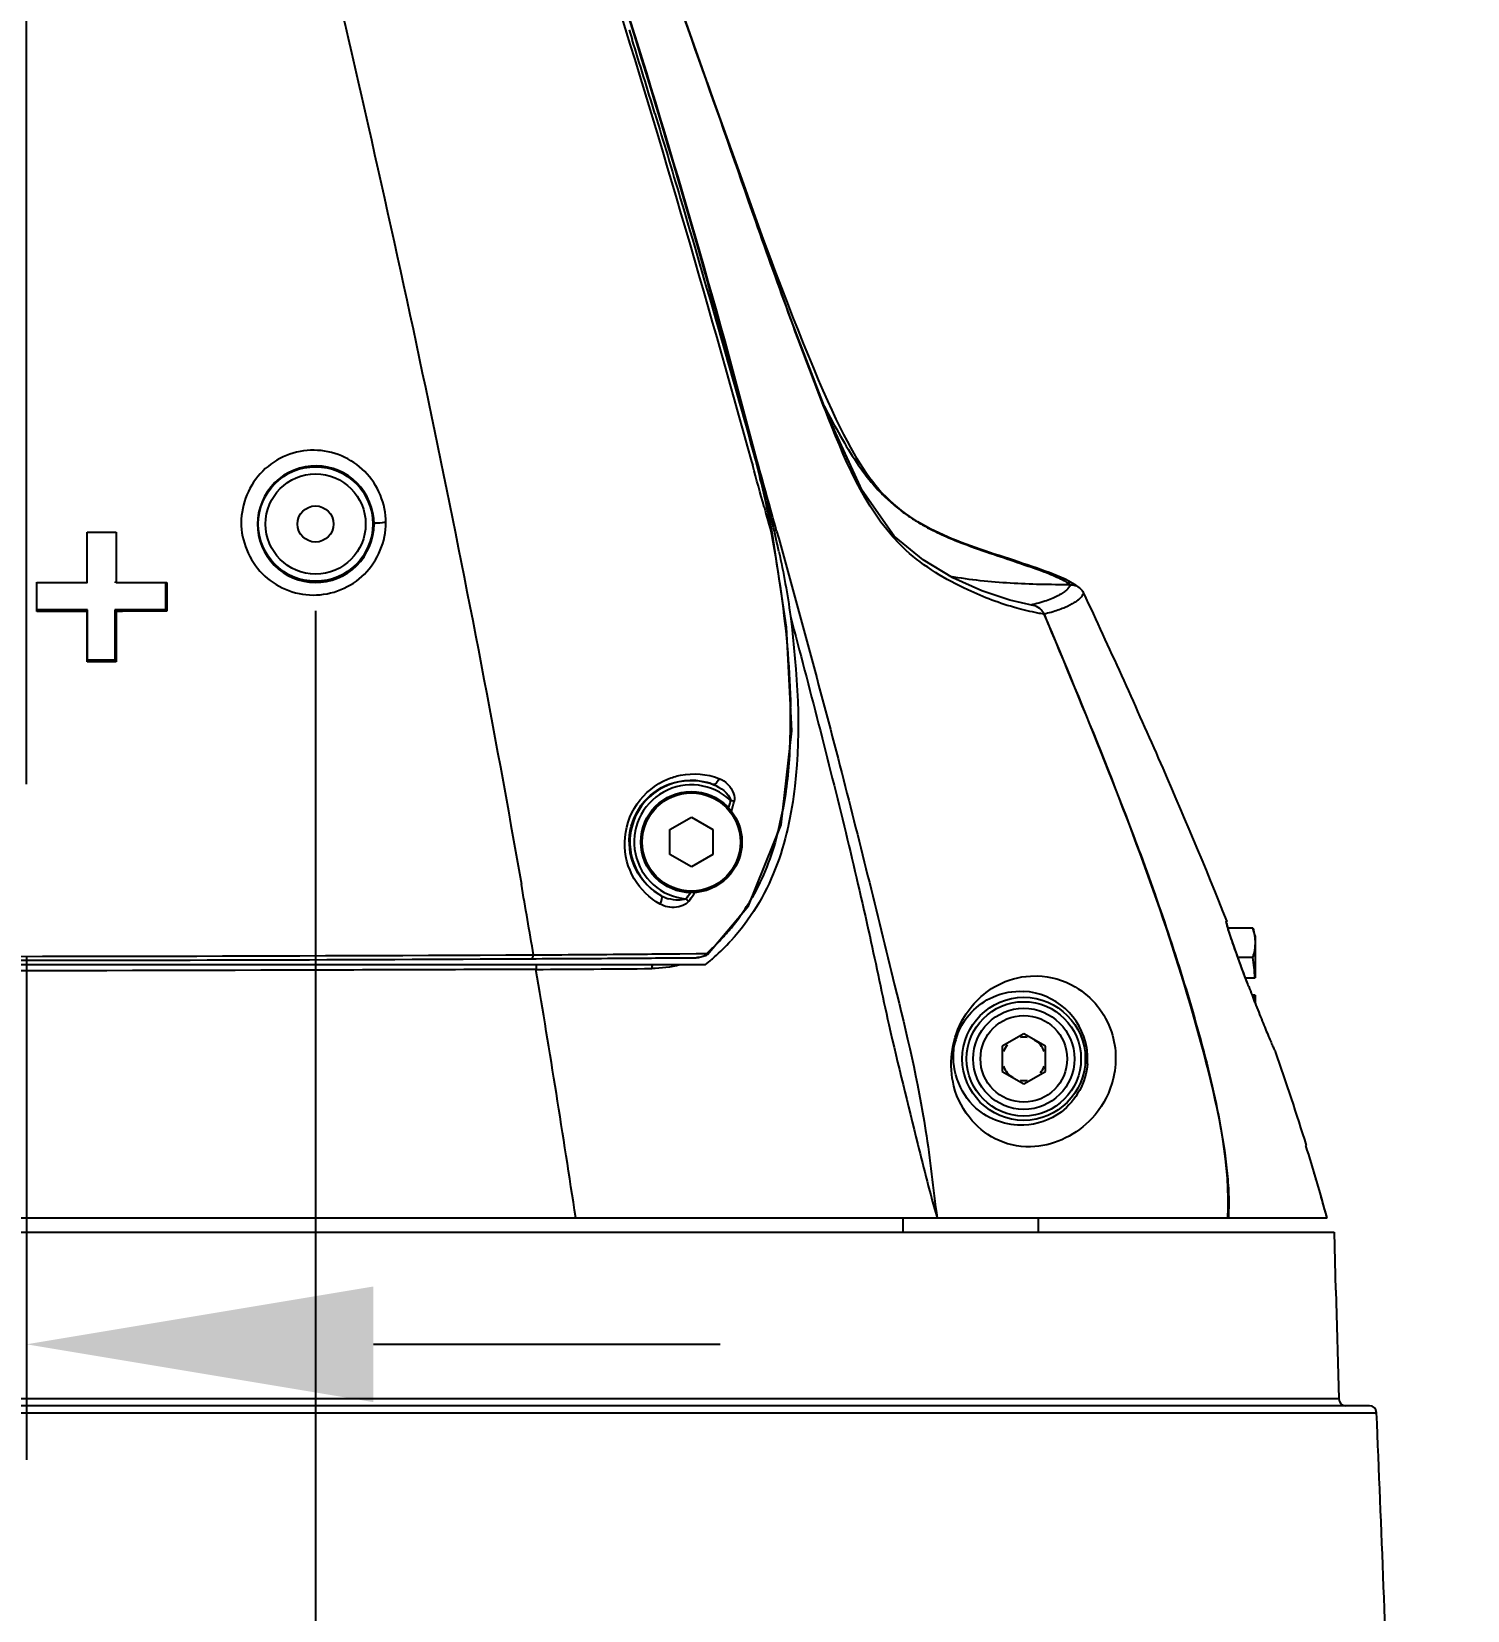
# Model space of a CAD drawing. Header units: millimetres. Extents: x 4086 to 8300, y 123 to 1549.
# Drawn here: x 7029.2 to 7054.03, y 692.22 to 719.53 of the extents above; entities that cross this region are included whole.
import ezdxf

# ---------------------------------------------------------------- set-up
doc = ezdxf.new("R2010")
doc.units = ezdxf.units.MM
doc.layers.add('外形图', color=7, linetype='Continuous')
doc.layers.add('尺寸标注', color=7, linetype='Continuous')
doc.styles.add('思源黑', font='SourceHanSansCN-Normal.ttf')
doc.dimstyles.new('尺寸标注_1_4比例', dxfattribs={"dimtxt": 7, "dimasz": 6, "dimexe": 2, "dimexo": 1.5, "dimgap": 1, "dimtad": 1, "dimdec": 1, "dimlfac": 4, "dimdsep": 46, "dimtxsty": '思源黑', "dimcen": 0.09, "dimadec": 0, "dimazin": 0, "dimtp": 0.01, "dimtm": 0.01, "dimtfac": 1, "dimtdec": 1, "dimtofl": 0, "dimtmove": 0, "dimatfit": 3, "dimfxl": 1, "dimtolj": 1, "dimarcsym": 0})

# ---------------------------------------------------------------- blocks, each defined once
blk = doc.blocks.new('*D767')
at = {"layer": 'Defpoints', "color": 0}
for p in [(7029.112, 866.691), (7016.612, 848.172), (7029.112, 705.013)]:
    blk.add_point(p, dxfattribs=at)
at = {"layer": '尺寸标注', "color": 0, "lineweight": -2}
for p, q in [((7016.612, 849.672), (7016.612, 868.691)), ((7029.112, 706.513), (7029.112, 868.691)), ((7010.612, 866.691), (7004.612, 866.691)), ((7035.112, 866.691), (7041.112, 866.691))]:
    blk.add_line(p, q, dxfattribs=at)
at = {"layer": '尺寸标注', "color": 0}
for points in [[(7010.612, 865.691), (7010.612, 867.691), (7016.612, 866.691)], [(7035.112, 867.691), (7035.112, 865.691), (7029.112, 866.691)]]:
    blk.add_solid(points, dxfattribs=at)
at = {"layer": '尺寸标注', "color": 0, "insert": (7022.862, 871.316), "char_height": 7, "attachment_point": 5, "style": '思源黑'}
blk.add_mtext('\\A1;50', dxfattribs=at)
blk = doc.blocks.new('*D773')
at = {"layer": 'Defpoints', "color": 0}
for p in [(7020.362, 711.013), (7034.112, 711.013), (7034.112, 684.456)]:
    blk.add_point(p, dxfattribs=at)
at = {"layer": '尺寸标注', "color": 0, "lineweight": -2}
for p, q in [((7020.362, 709.513), (7020.362, 682.456)), ((7034.112, 709.513), (7034.112, 682.456)), ((7014.362, 684.456), (6988.91, 684.456)), ((7040.112, 684.456), (7046.112, 684.456))]:
    blk.add_line(p, q, dxfattribs=at)
at = {"layer": '尺寸标注', "color": 0}
for points in [[(7014.362, 683.456), (7014.362, 685.456), (7020.362, 684.456)], [(7040.112, 685.456), (7040.112, 683.456), (7034.112, 684.456)]]:
    blk.add_solid(points, dxfattribs=at)
at = {"layer": '尺寸标注', "color": 0, "insert": (6994.768, 689.018), "char_height": 7, "attachment_point": 5, "style": '思源黑'}
blk.add_mtext('\\A1;55', dxfattribs=at)
blk = doc.blocks.new('*D774')
at = {"layer": 'Defpoints', "color": 0}
for p in [(7020.362, 711.013), (7029.112, 705.013), (7029.112, 696.826)]:
    blk.add_point(p, dxfattribs=at)
at = {"layer": '尺寸标注', "color": 0, "lineweight": -2}
for p, q in [((7020.362, 709.513), (7020.362, 694.826)), ((7029.112, 703.513), (7029.112, 694.826)), ((7014.362, 696.826), (6989.084, 696.826)), ((7035.112, 696.826), (7041.112, 696.826))]:
    blk.add_line(p, q, dxfattribs=at)
at = {"layer": '尺寸标注', "color": 0}
for points in [[(7014.362, 695.826), (7014.362, 697.826), (7020.362, 696.826)], [(7035.112, 697.826), (7035.112, 695.826), (7029.112, 696.826)]]:
    blk.add_solid(points, dxfattribs=at)
at = {"layer": '尺寸标注', "color": 0, "insert": (6994.933, 701.455), "char_height": 7, "attachment_point": 5, "style": '思源黑'}
blk.add_mtext('\\A1;35', dxfattribs=at)
blk = doc.blocks.new('*D777')
at = {"layer": 'Defpoints', "color": 0}
for p in [(7031.612, 736.013), (7057.329, 648.513), (7087.573, 648.513)]:
    blk.add_point(p, dxfattribs=at)
at = {"layer": '尺寸标注', "color": 0, "lineweight": -2}
for p, q in [((7033.112, 736.013), (7089.573, 736.013)), ((7087.573, 730.013), (7087.573, 654.513)), ((7058.829, 648.513), (7089.573, 648.513))]:
    blk.add_line(p, q, dxfattribs=at)
at = {"layer": '尺寸标注', "color": 0}
for points in [[(7088.573, 730.013), (7086.573, 730.013), (7087.573, 736.013)], [(7086.573, 654.513), (7088.573, 654.513), (7087.573, 648.513)]]:
    blk.add_solid(points, dxfattribs=at)
at = {"layer": '尺寸标注', "color": 0, "insert": (7082.944, 692.263), "char_height": 7, "attachment_point": 5, "rotation": 90, "style": '思源黑'}
blk.add_mtext('\\A1;350', dxfattribs=at)
blk = doc.blocks.new('*D778')
at = {"layer": 'Defpoints', "color": 0}
for p in [(7016.632, 843.388), (7057.329, 648.513), (7111.22, 648.513)]:
    blk.add_point(p, dxfattribs=at)
at = {"layer": '尺寸标注', "color": 0, "lineweight": -2}
for p, q in [((7018.132, 843.388), (7113.22, 843.388)), ((7111.22, 837.388), (7111.22, 654.513)), ((7058.829, 648.513), (7113.22, 648.513))]:
    blk.add_line(p, q, dxfattribs=at)
at = {"layer": '尺寸标注', "color": 0}
for points in [[(7112.22, 837.388), (7110.22, 837.388), (7111.22, 843.388)], [(7110.22, 654.513), (7112.22, 654.513), (7111.22, 648.513)]]:
    blk.add_solid(points, dxfattribs=at)
at = {"layer": '尺寸标注', "color": 0, "insert": (7106.596, 745.95), "char_height": 7, "attachment_point": 5, "rotation": 90, "style": '思源黑'}
blk.add_mtext('\\A1;779.5', dxfattribs=at)

msp = doc.modelspace()

# ---------------------------------------------------------------- linework, layer by layer
at = {"layer": '外形图'}
for p, q in [((7039.5352, 719.5619), (7039.5882, 719.3918)), ((7041.7513, 716.236), (7041.4884, 716.9686)), ((7041.6539, 712.0923), (7041.6732, 712.0227)), ((7041.7269, 712.1128), (7041.7245, 712.1122)), ((7041.8188, 711.7494), (7041.7269, 712.1128)), ((7041.9652, 711.111), (7041.8188, 711.7494)), ((7042.0183, 710.8379), (7041.9652, 711.111)), ((7030.164, 710.8735), (7030.6428, 710.8741)), ((7030.164, 710.0003), (7030.164, 710.8735)), ((7030.6428, 710.8741), (7030.664, 710.8741)), ((7030.664, 710.8741), (7030.664, 710.001)), ((7042.0183, 710.8379), (7042.001, 710.8348)), ((7042.2559, 709.2271), (7042.0183, 710.8379)), ((7029.289, 709.5005), (7029.289, 709.9993)), ((7029.2929, 709.5288), (7029.2927, 710.0049)), ((7030.164, 710.0003), (7030.166, 710.0056)), ((7030.664, 710.001), (7030.6431, 710.0061)), ((7031.5161, 710.0023), (7031.539, 710.0023)), ((7031.5162, 710.0072), (7031.5162, 709.8482)), ((7031.539, 710.0023), (7031.539, 709.5035)), ((7031.5162, 709.8482), (7031.5163, 709.5313)), ((7029.289, 709.5005), (7029.2929, 709.5289)), ((7030.164, 709.5015), (7030.1661, 709.5296)), ((7030.164, 708.6288), (7030.164, 709.5015)), ((7030.1663, 708.659), (7030.1661, 709.5296)), ((7030.664, 709.5022), (7030.6432, 709.5301)), ((7030.6433, 709.5301), (7030.6434, 708.6596)), ((7030.664, 709.5022), (7030.664, 708.6294)), ((7031.539, 709.5035), (7031.5162, 709.5313)), ((7030.164, 708.6288), (7030.1663, 708.6591)), ((7030.664, 708.6294), (7030.164, 708.6288)), ((7030.6434, 708.6595), (7030.1663, 708.659)), ((7030.664, 708.6294), (7030.6433, 708.6597)), ((7041.3534, 706.2154), (7041.2927, 706.2301)), ((7040.2397, 705.7278), (7040.6121, 705.9428)), ((7040.6121, 705.9428), (7040.9845, 705.7278)), ((7040.2397, 705.2978), (7040.2397, 705.7278)), ((7040.9845, 705.7278), (7040.9845, 705.2978)), ((7040.6121, 705.0828), (7040.2397, 705.2978)), ((7040.9845, 705.2978), (7040.6121, 705.0828)), ((7040.5677, 704.4912), (7040.5187, 704.5284)), ((7040.8927, 703.5694), (7041.6024, 704.4064)), ((7049.87, 704.1335), (7049.8701, 704.1342)), ((7049.87, 704.133), (7049.87, 704.1335)), ((7049.8701, 704.1346), (7049.8702, 704.1352)), ((7049.8701, 704.1342), (7049.8701, 704.1346)), ((7049.8702, 704.1352), (7049.8703, 704.1356)), ((7049.8729, 704.1003), (7049.8722, 704.1033)), ((7049.8773, 704.0817), (7049.8729, 704.1003)), ((7050.3258, 704.0232), (7049.8934, 704.0232)), ((7050.3621, 703.8878), (7050.3258, 704.0232)), ((7049.9739, 703.7743), (7049.9759, 703.7695)), ((7050.3621, 703.8878), (7050.3621, 703.1628)), ((7037.8476, 703.5612), (7037.8821, 703.5614)), ((7037.8477, 703.4946), (7037.8826, 703.4948)), ((7037.8822, 703.5612), (7037.9267, 703.5615)), ((7037.8826, 703.4948), (7037.9274, 703.495)), ((7040.1348, 703.5079), (7040.414, 703.5099)), ((7040.2954, 703.5799), (7040.4127, 703.5811)), ((7040.4127, 703.5811), (7040.6926, 703.5838)), ((7040.414, 703.5099), (7040.6884, 703.5119)), ((7040.6926, 703.5838), (7040.8235, 703.5852)), ((7040.8235, 703.5852), (7040.8462, 703.5854)), ((7040.8462, 703.5854), (7040.878, 703.5857)), ((7040.8727, 703.5544), (7040.8927, 703.5694)), ((7040.8909, 703.5715), (7040.8776, 703.5862)), ((7050.3258, 703.518), (7050.0649, 703.518)), ((7040.848, 703.3878), (7016.1133, 703.3878)), ((7037.9245, 703.3105), (7037.8487, 703.3102)), ((7046.4795, 703.1952), (7046.5967, 703.1968)), ((7050.1959, 703.1628), (7050.3621, 703.1628)), ((7050.2055, 703.1374), (7050.1959, 703.1628)), ((7050.3621, 702.8628), (7050.3106, 702.8628)), ((7050.3621, 702.8628), (7050.3621, 702.7297)), ((7046.3621, 702.1958), (7045.9871, 701.9793)), ((7046.7371, 701.9793), (7046.3621, 702.1958)), ((7045.9871, 701.9793), (7045.9871, 701.5463)), ((7046.7371, 701.5463), (7046.7371, 701.9793)), ((7045.9871, 701.5463), (7046.3621, 701.3298)), ((7046.3621, 701.3298), (7046.7371, 701.5463)), ((7051.2411, 700.2628), (7051.2519, 700.2628)), ((7008.3251, 699.0128), (7049.8977, 699.0128)), ((7044.2675, 699.0128), (7044.2675, 698.7628)), ((7044.2675, 699.0128), (7044.2675, 698.7628)), ((7046.6121, 699.0128), (7046.6121, 698.7628)), ((7049.8977, 699.0128), (7051.6071, 699.0128)), ((7006.4906, 698.7628), (7051.728, 698.7628)), ((7051.728, 698.7628), (7051.7542, 697.7628)), ((7051.7542, 697.7628), (7051.7597, 697.7628)), ((7051.7597, 697.7628), (7051.8089, 695.8845)), ((7052.3395, 695.7628), (7005.8846, 695.7628)), ((7051.8089, 695.8845), (7006.4153, 695.8845)), ((7005.7596, 695.6429), (7052.4645, 695.6429))]:
    msp.add_line(p, q, dxfattribs=at)
for points in [[(7041.7291, 716.2529), (7041.186, 717.8098), (7040.4507, 719.8802), (7039.7338, 721.8425)], [(7041.4884, 716.9686), (7040.9889, 718.3673), (7040.8888, 718.6467)], [(7046.5255, 709.6029), (7046.1222, 709.6942), (7045.6343, 709.8544), (7045.1324, 710.0837), (7044.6206, 710.3949), (7044.1176, 710.8031), (7043.5689, 711.592), (7042.9837, 712.862), (7042.3406, 714.5455), (7041.729, 716.253)], [(7045.9345, 710.4657), (7045.8515, 710.4928), (7045.7684, 710.5202), (7045.6853, 710.5479), (7045.6025, 710.576), (7045.52, 710.6045), (7045.438, 710.6336), (7045.3567, 710.6633), (7045.2763, 710.6937), (7045.1968, 710.7248), (7045.1185, 710.7566), (7045.0414, 710.7892), (7044.9654, 710.8228), (7044.8904, 710.8573), (7044.8166, 710.8929), (7044.7437, 710.9298), (7044.6717, 710.9681), (7044.6005, 711.0082), (7044.5299, 711.0504), (7044.4594, 711.0951), (7044.389, 711.1427), (7044.3183, 711.1934), (7044.2478, 711.247), (7044.1779, 711.3031), (7044.1093, 711.361), (7044.0427, 711.4206), (7043.9786, 711.4817), (7043.9183, 711.5432), (7043.861, 711.6059), (7043.8051, 711.6713), (7043.7499, 711.7402), (7043.6954, 711.8125), (7043.6416, 711.8882), (7043.5884, 711.9671), (7043.5352, 712.0501), (7043.4813, 712.1381), (7043.4261, 712.2324), (7043.369, 712.3338), (7043.3099, 712.4434), (7043.2483, 712.5618), (7043.184, 712.6899), (7043.1166, 712.8288), (7043.0456, 712.9797), (7042.9708, 713.1435), (7042.8926, 713.3197), (7042.8115, 713.5073), (7042.7277, 713.7055), (7042.6416, 713.9138), (7042.5531, 714.1318), (7042.4626, 714.359), (7042.3698, 714.5952), (7042.2747, 714.8411), (7042.1766, 715.0973), (7042.0755, 715.3647), (7041.9707, 715.644), (7041.8621, 715.9361), (7041.7513, 716.236)], [(7047.325, 709.9076), (7047.2635, 709.9526), (7047.2012, 709.9914), (7047.1384, 710.0259), (7047.0747, 710.0575), (7047.0092, 710.0874), (7046.9416, 710.1163), (7046.8718, 710.1444), (7046.8001, 710.172), (7046.7268, 710.1991), (7046.652, 710.226), (7046.5759, 710.2527), (7046.4988, 710.2792), (7046.4207, 710.3057), (7046.3417, 710.3321), (7046.2617, 710.3586), (7046.181, 710.3852), (7045.9345, 710.4657)], [(7041.6024, 704.4064), (7042.1633, 705.8081), (7042.3476, 707.4371), (7042.2559, 709.2271)], [(7049.8885, 704.04), (7049.8825, 704.0616), (7049.8778, 704.0796), (7049.8773, 704.0817)], [(7049.8959, 704.0146), (7049.8885, 704.04), (7049.8825, 704.0617)], [(7049.9759, 703.7695), (7049.9632, 703.8064), (7049.9498, 703.8459), (7049.9372, 703.8839), (7049.9254, 703.9201), (7049.9145, 703.9542), (7049.9046, 703.9859), (7049.8959, 704.0146)], [(7050.2358, 703.0572), (7050.1877, 703.1846), (7050.1632, 703.2501), (7050.1392, 703.3148), (7050.1158, 703.3783), (7050.093, 703.4405), (7050.071, 703.5011), (7050.0498, 703.5599), (7050.0295, 703.6167), (7050.0101, 703.6713), (7049.9918, 703.7235), (7049.9759, 703.7695)], [(7040.6924, 703.512), (7040.735, 703.5141), (7040.8727, 703.5544)], [(7037.9276, 703.3878), (7037.9279, 703.3744), (7037.9279, 703.3609), (7037.9274, 703.3476), (7037.9265, 703.3347), (7037.9253, 703.3222), (7037.9237, 703.3101)], [(7039.9313, 703.3878), (7039.9313, 703.3746), (7039.9308, 703.3614), (7039.9297, 703.3485), (7039.9283, 703.336), (7039.9263, 703.3241)]]:
    msp.add_lwpolyline(points, dxfattribs=at)
for centre, radius in [((7034.1121, 711.0128), 0.9908), ((7034.1121, 711.0128), 0.8658), ((7034.1121, 711.0128), 0.3125), ((7040.6121, 705.5128), 0.875), ((7040.6121, 705.5128), 0.85), ((7046.3621, 701.7628), 1.0638), ((7046.3621, 701.7628), 0.9888), ((7046.3621, 701.7628), 0.875), ((7046.3621, 701.7628), 0.75)]:
    msp.add_circle(centre, radius, dxfattribs=at)
for centre, radius, start, end in [((6840.0481, 657.4128), 208.9441, 16.887813, 17.255273), ((6683.1926, 612.5716), 372.02, 15.391329, 15.505283), ((7018.0022, 706.0772), 24.4779, 13.3775, 14.27353), ((6665.6364, 606.4869), 390.6601, 15.500759, 15.684741), ((6999.4453, 701.0373), 43.7269, 13.17638, 14.65417), ((7015.3612, 704.7883), 27.375, 12.12498, 13.12573), ((7031.522, 707.6696), 10.8066, 357.21783, 0.91637), ((7040.6121, 705.5128), 1.0638, 69.42714, 240.3996), ((7040.6121, 705.5128), 0.9888, 46.501, 264.58017), ((7040.6009, 705.5161), 1.0647, 68.80237, 73.05162), ((7035.3762, 707.6635), 6.0877, 345.1274, 346.38116), ((7035.378, 707.6796), 6.1522, 344.56838, 346.23181), ((7036.2686, 707.1721), 6.027, 345.31202, 349.41768), ((6790.3716, 661.5822), 251.0452, 9.626041, 9.909309), ((7040.3972, 705.1413), 0.6347, 240.69769, 253.44637), ((7037.428, 706.8742), 3.8801, 322.80175, 324.80506), ((7037.3728, 706.9026), 4.0028, 322.95618, 325.02889), ((7037.3607, 706.9112), 4.0176, 325.02778, 325.33905), ((7038.3382, 706.4504), 3.8276, 324.7663, 330.26911), ((7038.3557, 706.4397), 3.8071, 320.17731, 324.74596), ((7038.2912, 706.4935), 3.8911, 317.40446, 320.17661), ((7051.479, 704.5137), 1.66, 194.26971, 194.54019), ((7038.0669, 706.7127), 4.2049, 311.95579, 314.61324), ((7038.2915, 706.5882), 4.0955, 311.58553, 317.14841), ((7038.1976, 706.58), 4.0185, 314.61493, 317.39993), ((7028.3758, 2400.7948), 1697.3266, 269.6819176, 270.3197374), ((7033.2567, 1456.7935), 753.2465, 270.3552241, 270.4905207), ((7038.0051, 706.9099), 4.5263, 308.9092, 310.82758), ((7038.1091, 706.7887), 4.3665, 310.83455, 311.62971), ((7049.0859, 703.8501), 1.2836, 345.00618, 347.18201), ((7033.6087, 1464.5208), 761.223, 270.3248499, 270.4755119), ((6779.7751, 659.8085), 261.7891, 8.612737, 9.565217), ((7046.2921, 701.7569), 1.1746, 9.72595, 86.58373), ((7083.2361, 715.5215), 35.2752, 200.7692, 201.03006), ((7083.0515, 715.4504), 35.0773, 201.02984, 201.26301), ((7046.803, 703.0246), 3.5594, 355.66241, 357.39524), ((7046.2844, 701.7847), 1.1434, 159.13556, 169.48838), ((7046.3621, 701.7628), 0.375, 79.9994, 100.0006), ((7046.3621, 701.7628), 0.375, 19.99941, 60), ((7046.3621, 701.7628), 0.375, 139.9994, 160.00059), ((7046.3032, 701.7597), 1.1631, 355.87082, 9.68007), ((7008.158, 686.9386), 45.1068, 17.18107, 19.35487), ((7046.3621, 701.7628), 0.375, 199.99941, 240), ((7046.3621, 701.7628), 0.375, 319.9994, 340.00059), ((7046.3621, 701.7628), 0.375, 259.9994, 280.0006), ((7016.8719, 689.5217), 36.0085, 15.28258, 17.35515), ((7016.8414, 689.5053), 36.0425, 16.33344, 16.65214), ((7018.0823, 689.8653), 34.7504, 15.26212, 15.9595), ((7044.9906, 699.1636), 4.9203, 358.24397, 0.0346), ((7051.9338, 695.8878), 0.125, 181.5, 270), ((7052.3396, 695.6378), 0.125, 2.35205, 90), ((5453.7146, 629.6699), 1600.1105, 2.1470933, 2.3629918)]:
    msp.add_arc(centre, radius, start, end, dxfattribs=at)
for points, knots in [([(7029.5927, 744.1632), (7030.3771, 742.8951), (7031.6683, 740.2426), (7033.9677, 735.0157), (7036.505, 728.5057), (7039.2624, 720.4602), (7040.8592, 714.9544), (7041.6539, 712.0923)], [0, 0, 0, 0, 0.1302988, 0.2569974, 0.4992281, 0.7404428, 1, 1, 1, 1]), ([(7041.7498, 712.0995), (7041.029, 714.8713), (7039.422, 720.3726), (7036.6272, 728.499), (7033.992, 735.1617), (7031.6683, 740.3936), (7030.3997, 742.9696), (7029.6472, 744.187)], [0, 0, 0, 0, 0.2500125, 0.5000258, 0.7500419, 0.8750549, 1, 1, 1, 1]), ([(7029.6888, 744.1144), (7030.4349, 742.898), (7031.6937, 740.3272), (7034.0094, 735.1107), (7036.6304, 728.4658), (7039.4112, 720.3622), (7041.0083, 714.8761), (7041.7245, 712.1122)], [0, 0, 0, 0, 0.1249487, 0.2499629, 0.499978, 0.7499895, 1, 1, 1, 1]), ([(7029.5129, 736.5955), (7031.6686, 731.5743), (7034.4588, 720.9027), (7036.7262, 710.1968), (7037.6717, 704.7844)], [0, 0, 0, 0, 0.4986308, 1, 1, 1, 1]), ([(7039.9816, 718.1108), (7040.1296, 717.6234), (7040.7275, 715.6288), (7041.2996, 713.6264), (7041.7229, 712.1115)], [0, 0, 0, 0, 0.2446061, 1, 1, 1, 1]), ([(7041.729, 716.2528), (7041.7292, 716.2523), (7041.7273, 716.2507), (7041.7259, 716.2499), (7041.7248, 716.2492)], [0, 0, 0, 0, 0.2889012, 1, 1, 1, 1]), ([(7046.239, 709.5581), (7045.9487, 709.6373), (7045.2736, 709.8949), (7043.8533, 710.7415), (7042.816, 713.1801), (7042.1279, 715.1123), (7041.7248, 716.2492)], [0, 0, 0, 0, 0.1068152, 0.2564582, 0.5718391, 1, 1, 1, 1]), ([(7041.7346, 716.2381), (7041.7385, 716.2385), (7041.7436, 716.2391), (7041.7507, 716.2377), (7041.7513, 716.236)], [0, 0, 0, 0, 0.6855296, 1, 1, 1, 1]), ([(7042.9116, 713.0501), (7043.0015, 712.8751), (7043.1774, 712.5472), (7043.4445, 712.107), (7043.6656, 711.801), (7043.8326, 711.6096), (7043.9744, 711.4652), (7044.1428, 711.3169), (7044.3368, 711.168), (7044.5201, 711.048), (7044.6938, 710.95), (7044.8587, 710.8673), (7045.0632, 710.774), (7045.3876, 710.6429), (7045.8149, 710.4968), (7046.2694, 710.3444), (7046.6005, 710.2296), (7046.8254, 710.1435), (7046.9622, 710.0846), (7047.075, 710.027), (7047.1396, 709.9848), (7047.1667, 709.9631)], [0, 0, 0, 0, 0.1078921, 0.2039432, 0.282196, 0.3144993, 0.3431298, 0.3931649, 0.4374133, 0.4771039, 0.5132036, 0.5467072, 0.578218, 0.6364621, 0.7384641, 0.8257851, 0.8993571, 0.9305903, 0.9578421, 0.9809713, 1, 1, 1, 1]), ([(7035.3298, 711.0382), (7035.3292, 711.3564), (7035.0599, 712.0172), (7034.0861, 712.4214), (7033.1013, 712.0281), (7032.8267, 711.36), (7032.8262, 711.0387)], [0, 0, 0, 0, 0.2492708, 0.4975884, 0.7482891, 1, 1, 1, 1]), ([(7035.1239, 711.0128), (7035.1233, 711.2686), (7034.9072, 711.7992), (7034.1254, 712.1254), (7033.3308, 711.8116), (7033.1076, 711.2724), (7033.107, 711.0128)], [0, 0, 0, 0, 0.2488869, 0.496313, 0.7473808, 1, 1, 1, 1]), ([(7032.8262, 711.0387), (7032.8258, 710.7199), (7033.0938, 710.0567), (7034.07, 709.6511), (7035.0563, 710.0464), (7035.3303, 710.7164), (7035.3298, 711.0382)], [0, 0, 0, 0, 0.2493014, 0.497663, 0.7483547, 1, 1, 1, 1]), ([(7033.107, 711.0128), (7033.1064, 710.7563), (7033.3214, 710.2231), (7034.1056, 709.895), (7034.9024, 710.2108), (7035.1245, 710.7525), (7035.1239, 711.0128)], [0, 0, 0, 0, 0.248891, 0.4963947, 0.7474139, 1, 1, 1, 1]), ([(7035.3298, 711.0382), (7035.2811, 711.0372), (7035.2296, 711.023), (7035.1273, 711.0333), (7035.1239, 711.0128)], [0, 0, 0, 0, 0.701295, 1, 1, 1, 1]), ([(7042.087, 710.8912), (7042.4619, 709.5396), (7043.1722, 706.9294), (7044.024, 703.4736), (7044.6531, 700.8763), (7044.7943, 699.5165), (7044.8622, 699.0128)], [0, 0, 0, 0, 0.3446618, 0.6644803, 0.8751252, 1, 1, 1, 1]), ([(7047.1675, 709.9631), (7046.8208, 709.9618), (7046.3003, 709.971), (7045.6088, 710.0267), (7045.265, 710.0748), (7045.0944, 710.1059)], [0, 0, 0, 0, 0.4998564, 0.7499535, 1, 1, 1, 1]), ([(7047.1675, 709.9631), (7047.1557, 709.9265), (7047.1114, 709.875), (7047.0362, 709.8194), (7046.9577, 709.7733), (7046.8633, 709.7278), (7046.7066, 709.6657), (7046.5772, 709.631), (7046.4854, 709.6119)], [0, 0, 0, 0, 0.1464831, 0.2435695, 0.3586025, 0.4917369, 0.6428561, 1, 1, 1, 1]), ([(7047.167, 709.9628), (7047.1953, 709.9626), (7047.2523, 709.9534), (7047.3029, 709.9253), (7047.325, 709.9076)], [0, 0, 0, 0, 0.4993941, 1, 1, 1, 1]), ([(7047.3949, 709.8186), (7047.3852, 709.787), (7047.3517, 709.7416), (7047.2926, 709.6909), (7047.2064, 709.632), (7047.0664, 709.5606), (7046.9415, 709.5158), (7046.8711, 709.4951)], [0, 0, 0, 0, 0.1568517, 0.2558691, 0.37104, 0.6515671, 1, 1, 1, 1]), ([(7047.325, 709.9076), (7047.3473, 709.8897), (7047.3732, 709.8602), (7047.3912, 709.8266), (7047.3952, 709.8179)], [0, 0, 0, 0, 0.7488905, 1, 1, 1, 1]), ([(7047.3952, 709.8179), (7047.8358, 708.8708), (7048.6921, 706.9907), (7049.4957, 705.087), (7049.8722, 704.1378)], [0, 0, 0, 0, 0.5056745, 1, 1, 1, 1]), ([(7042.3249, 709.4201), (7042.4477, 708.4475), (7042.5472, 706.9611), (7042.1444, 705.0247), (7041.6258, 704.1611), (7041.294, 703.8028)], [0, 0, 0, 0, 0.5004863, 0.7506758, 1, 1, 1, 1]), ([(7042.3249, 709.4201), (7042.6558, 708.1757), (7043.1308, 706.3358), (7043.6849, 703.9775), (7044.0568, 702.1697), (7044.4641, 700.5489), (7044.7397, 699.4334), (7044.8622, 699.0128)], [0, 0, 0, 0, 0.3605688, 0.5320657, 0.678335, 0.8773285, 1, 1, 1, 1]), ([(7046.7122, 709.4528), (7046.6758, 709.4591), (7046.5168, 709.4883), (7046.3593, 709.5253), (7046.239, 709.5581)], [0, 0, 0, 0, 0.2286777, 1, 1, 1, 1]), ([(7046.7122, 709.4528), (7047.0687, 708.6108), (7047.7686, 706.922), (7048.7453, 704.3542), (7049.5466, 701.7437), (7049.9261, 699.9235), (7049.8876, 699.0128)], [0, 0, 0, 0, 0.2502213, 0.500425, 0.7505819, 1, 1, 1, 1]), ([(7046.8711, 709.4951), (7046.8586, 709.4914), (7046.8062, 709.4766), (7046.7533, 709.4639), (7046.7128, 709.4553)], [0, 0, 0, 0, 0.239487, 1, 1, 1, 1]), ([(7049.8977, 699.0128), (7049.9315, 699.9239), (7049.5504, 701.7432), (7048.7475, 704.3542), (7047.77, 706.922), (7047.0706, 708.6114), (7046.7139, 709.4536)], [0, 0, 0, 0, 0.2494345, 0.4995867, 0.7497849, 1, 1, 1, 1]), ([(7040.2013, 706.5989), (7040.2733, 706.629), (7040.5611, 706.7185), (7040.8824, 706.6926), (7041.0901, 706.6131)], [0, 0, 0, 0, 0.259647, 1, 1, 1, 1]), ([(7040.0704, 704.4396), (7039.8891, 704.5408), (7039.5667, 704.8552), (7039.3935, 705.5251), (7039.6131, 706.2063), (7039.9927, 706.5118), (7040.2013, 706.5989)], [0, 0, 0, 0, 0.234783, 0.4823586, 0.7444081, 1, 1, 1, 1]), ([(7040.0866, 704.5878), (7039.9245, 704.6777), (7039.6337, 704.9585), (7039.4772, 705.5652), (7039.6886, 706.1821), (7040.0455, 706.4467), (7040.2373, 706.5166)], [0, 0, 0, 0, 0.2320145, 0.4793892, 0.744502, 1, 1, 1, 1]), ([(7041.0901, 706.6131), (7041.2035, 706.5696), (7041.3403, 706.4325), (7041.3642, 706.2593), (7041.3534, 706.2154)], [0, 0, 0, 0, 0.7284298, 1, 1, 1, 1]), ([(7048.3122, 705.4799), (7048.5026, 704.9693), (7048.8682, 703.9423), (7049.2724, 702.6407), (7049.5548, 701.5878), (7049.7359, 700.7905), (7049.8474, 700.1178), (7049.9003, 699.5753), (7049.9109, 699.3028), (7049.911, 699.1666)], [0, 0, 0, 0, 0.2500107, 0.500012, 0.6250186, 0.750019, 0.8750044, 0.9375044, 1, 1, 1, 1]), ([(7040.5677, 704.4912), (7040.5588, 704.4795), (7040.5379, 704.4584), (7040.5134, 704.4418), (7040.5007, 704.4344)], [0, 0, 0, 0, 0.4991493, 1, 1, 1, 1]), ([(7049.8702, 704.1045), (7049.8695, 704.1075), (7049.868, 704.1133), (7049.8662, 704.1213), (7049.8648, 704.1278), (7049.8642, 704.1323), (7049.8641, 704.1349), (7049.8643, 704.1361), (7049.8647, 704.1369), (7049.866, 704.1371), (7049.8678, 704.1351), (7049.8691, 704.1335), (7049.8699, 704.1323)], [0, 0, 0, 0, 0.2334905, 0.4397577, 0.6090046, 0.731798, 0.7737364, 0.8031904, 0.8222237, 0.8377707, 0.8935977, 1, 1, 1, 1]), ([(7049.8722, 704.1033), (7049.8714, 704.1073), (7049.8705, 704.1131), (7049.869, 704.1203), (7049.8684, 704.1235), (7049.8685, 704.125)], [0, 0, 0, 0, 0.5609448, 0.7970997, 1, 1, 1, 1]), ([(7049.8703, 704.1356), (7049.8704, 704.1359), (7049.8707, 704.1369), (7049.8716, 704.1378), (7049.8722, 704.1378)], [0, 0, 0, 0, 0.3349647, 1, 1, 1, 1]), ([(7049.9739, 703.7743), (7049.9515, 703.839), (7049.9156, 703.9459), (7049.8833, 704.0541), (7049.8722, 704.0969)], [0, 0, 0, 0, 0.6076499, 1, 1, 1, 1]), ([(7050.3258, 704.0232), (7050.3369, 703.9817), (7050.3552, 703.8982), (7050.3621, 703.8129), (7050.3621, 703.7706)], [0, 0, 0, 0, 0.5035628, 1, 1, 1, 1]), ([(7050.1957, 703.1628), (7050.1753, 703.2174), (7050.0993, 703.4204), (7050.0257, 703.6244), (7049.9739, 703.7743)], [0, 0, 0, 0, 0.2685639, 1, 1, 1, 1]), ([(7050.3621, 703.7706), (7050.3621, 703.7534), (7050.3599, 703.6844), (7050.349, 703.6159), (7050.3375, 703.5653)], [0, 0, 0, 0, 0.2485763, 1, 1, 1, 1]), ([(7018.9445, 703.5521), (7020.4958, 703.5423), (7026.7968, 703.526), (7033.0979, 703.5398), (7037.8476, 703.5612)], [0, 0, 0, 0, 0.2462051, 1, 1, 1, 1]), ([(7037.8477, 703.4946), (7037.854, 703.4943), (7037.8717, 703.5189), (7037.8756, 703.5404), (7037.8815, 703.5575)], [0, 0, 0, 0, 0.2603649, 1, 1, 1, 1]), ([(7037.8487, 703.3102), (7036.2877, 703.3032), (7029.9888, 703.285), (7023.6897, 703.2715), (7018.9519, 703.3015)], [0, 0, 0, 0, 0.2478272, 1, 1, 1, 1]), ([(7045.281, 702.3978), (7045.4169, 702.6614), (7045.7861, 703.0478), (7046.2803, 703.1842), (7046.4795, 703.1952)], [0, 0, 0, 0, 0.5977934, 1, 1, 1, 1]), ([(7046.5967, 703.1968), (7046.8233, 703.1901), (7047.3882, 703.0317), (7047.9761, 702.2973), (7047.9693, 701.3756), (7047.5142, 700.5769), (7046.918, 700.2712), (7046.5541, 700.2445)], [0, 0, 0, 0, 0.1556591, 0.3848808, 0.5888891, 0.7495368, 1, 1, 1, 1]), ([(7050.2361, 703.057), (7050.2294, 703.0747), (7050.2155, 703.1098), (7050.2023, 703.1451), (7050.1957, 703.1628)], [0, 0, 0, 0, 0.4996213, 1, 1, 1, 1]), ([(7045.216, 702.1919), (7045.3209, 702.467), (7045.6926, 702.858), (7046.1803, 702.94), (7046.3621, 702.9293)], [0, 0, 0, 0, 0.6178946, 1, 1, 1, 1]), ([(7050.2533, 703.0128), (7050.2505, 703.0202), (7050.2461, 703.0312), (7050.241, 703.0462), (7050.2375, 703.0533), (7050.2361, 703.057)], [0, 0, 0, 0, 0.5000718, 0.7500911, 1, 1, 1, 1]), ([(7050.3621, 702.7296), (7050.3831, 702.6755), (7050.4243, 702.5704), (7050.4847, 702.4189), (7050.5408, 702.2803), (7050.5912, 702.1582), (7050.6344, 702.0561), (7050.6654, 701.985), (7050.6858, 701.9406), (7050.6971, 701.9172), (7050.7057, 701.9009), (7050.7106, 701.8924), (7050.713, 701.8897)], [0, 0, 0, 0, 0.1913281, 0.3718304, 0.5373734, 0.6837682, 0.8068567, 0.9027004, 0.9393084, 0.9678879, 0.9881674, 1, 1, 1, 1]), ([(7046.5541, 700.2445), (7046.3448, 700.2292), (7045.9277, 700.2956), (7045.4123, 700.6861), (7045.0301, 701.4058), (7045.1104, 702.0667), (7045.281, 702.3978)], [0, 0, 0, 0, 0.2099483, 0.4025412, 0.6273211, 1, 1, 1, 1]), ([(7046.3621, 700.6163), (7046.0693, 700.605), (7045.3568, 700.8409), (7045.0907, 701.6183), (7045.1602, 701.9933)], [0, 0, 0, 0, 0.4344705, 1, 1, 1, 1]), ([(7050.713, 701.8897), (7050.7132, 701.8894), (7050.7139, 701.8887), (7050.7148, 701.8878), (7050.7155, 701.8878)], [0, 0, 0, 0, 0.355166, 1, 1, 1, 1]), ([(7047.4633, 701.676), (7047.4403, 701.3599), (7047.1408, 700.8076), (7046.5895, 700.6251), (7046.3621, 700.6163)], [0, 0, 0, 0, 0.5819661, 1, 1, 1, 1])]:
    msp.add_open_spline(points, degree=3, knots=knots, dxfattribs=at)
for points in [[(7041.7248, 716.2492), (7041.0759, 718.1188), (7040.4187, 719.9858), (7039.731, 721.8415)], [(7041.816, 711.7405), (7041.8662, 711.5291), (7041.9134, 711.3169), (7041.9541, 711.1035)], [(7041.8703, 711.3095), (7041.9139, 711.1513), (7041.9573, 710.993), (7042.0007, 710.8347)], [(7041.9541, 711.1035), (7041.9712, 711.0142), (7041.9871, 710.9246), (7042.001, 710.8348)], [(7042.001, 710.8348), (7042.1217, 710.1536), (7042.2225, 709.4677), (7042.2799, 708.7783)], [(7042.1255, 710.5383), (7042.2049, 710.1681), (7042.2775, 709.7957), (7042.3249, 709.4201)], [(7029.289, 709.9993), (7029.5807, 709.9996), (7029.8723, 709.9999), (7030.164, 710.0003)], [(7030.664, 710.001), (7030.948, 710.0014), (7031.2321, 710.0018), (7031.5161, 710.0023)], [(7030.164, 709.5015), (7029.8723, 709.5011), (7029.5807, 709.5008), (7029.289, 709.5005)], [(7030.1661, 709.5295), (7029.8751, 709.5293), (7029.584, 709.529), (7029.2929, 709.5288)], [(7031.5162, 709.5312), (7031.2252, 709.5308), (7030.9342, 709.5304), (7030.6432, 709.5301)], [(7031.539, 709.5035), (7031.2473, 709.503), (7030.9557, 709.5026), (7030.664, 709.5022)], [(7046.7139, 709.4536), (7046.6827, 709.5274), (7046.6044, 709.5887), (7046.5255, 709.6029)], [(7042.2799, 708.7783), (7042.3057, 708.467), (7042.3225, 708.1547), (7042.3272, 707.8424)], [(7042.3158, 707.145), (7042.2978, 706.7833), (7042.2599, 706.4213), (7042.193, 706.0653)], [(7040.2373, 706.5166), (7040.4485, 706.5935), (7040.6963, 706.6001), (7040.9113, 706.5345)], [(7041.0901, 706.6131), (7041.0742, 706.5666), (7041.0324, 706.4929), (7040.9859, 706.5087)], [(7040.9859, 706.5087), (7041.115, 706.4597), (7041.26, 706.3643), (7041.2927, 706.2301)], [(7042.0986, 705.644), (7041.9988, 705.2649), (7041.8564, 704.8925), (7041.6619, 704.5522)], [(7040.0704, 704.4396), (7040.0966, 704.4818), (7040.129, 704.5619), (7040.0866, 704.5878)], [(7040.3868, 704.5072), (7040.3293, 704.5075), (7040.2715, 704.5166), (7040.2164, 704.5329)], [(7040.5187, 704.5284), (7040.4784, 704.5095), (7040.4313, 704.507), (7040.3868, 704.5072)], [(7040.2003, 704.3917), (7040.1551, 704.4009), (7040.1107, 704.4171), (7040.0704, 704.4396)], [(7040.5007, 704.4344), (7040.4132, 704.3837), (7040.2994, 704.3715), (7040.2003, 704.3917)], [(7049.8685, 704.125), (7049.8687, 704.1265), (7049.8695, 704.1281), (7049.8694, 704.1296)], [(7049.8694, 704.1296), (7049.8694, 704.1308), (7049.87, 704.1318), (7049.87, 704.133)], [(7037.9274, 703.495), (7038.4763, 703.4976), (7039.0253, 703.5006), (7039.5742, 703.5041)], [(7039.5742, 703.5041), (7039.7611, 703.5053), (7039.948, 703.5066), (7040.1348, 703.5079)], [(7039.7053, 703.5746), (7039.902, 703.5763), (7040.0987, 703.5781), (7040.2954, 703.5799)], [(7040.878, 703.5857), (7040.8379, 703.5326), (7040.759, 703.5124), (7040.6924, 703.5119)], [(7050.3587, 703.1628), (7050.3533, 703.2816), (7050.3416, 703.4001), (7050.3258, 703.518)], [(7040.414, 703.3878), (7040.2549, 703.3479), (7040.0902, 703.3254), (7039.9263, 703.324)]]:
    msp.add_open_spline(points, degree=3, dxfattribs=at)

# ---------------------------------------------------------------- dimensions: what is measured, and where the dimension line sits
at = {"layer": '尺寸标注'}
for base, p1, p2, picture, middle in [((7029.1121, 866.6912), (7016.6121, 848.1721), (7029.1121, 705.0128), '*D767', (7022.8621, 866.6912)), ((7034.1121, 684.4556), (7020.3621, 711.0128), (7034.1121, 711.0128), '*D773', (6994.7679, 684.4556)), ((7029.1121, 696.8258), (7020.3621, 711.0128), (7029.1121, 705.0128), '*D774', (6994.9328, 696.8258))]:
    dim = msp.add_linear_dim(base=base, p1=p1, p2=p2, dimstyle='尺寸标注_1_4比例', dxfattribs=at)
    dim.commit()
    dim.dimension.update_dxf_attribs({"geometry": picture, "text_midpoint": middle, "dimtype": 160})
for base, p1, picture, middle in [((7111.2199, 648.5128), (7016.6317, 843.3878), '*D778', (7106.5956, 745.9503)), ((7087.5734, 648.5128), (7031.6121, 736.0128), '*D777', (7082.9443, 692.2628))]:
    dim = msp.add_linear_dim(base=base, p1=p1, p2=(7057.3286, 648.5128), angle=90, dimstyle='尺寸标注_1_4比例', dxfattribs=at)
    dim.commit()
    dim.dimension.update_dxf_attribs({"geometry": picture, "text_midpoint": middle})

doc.saveas('drawing.dxf')
